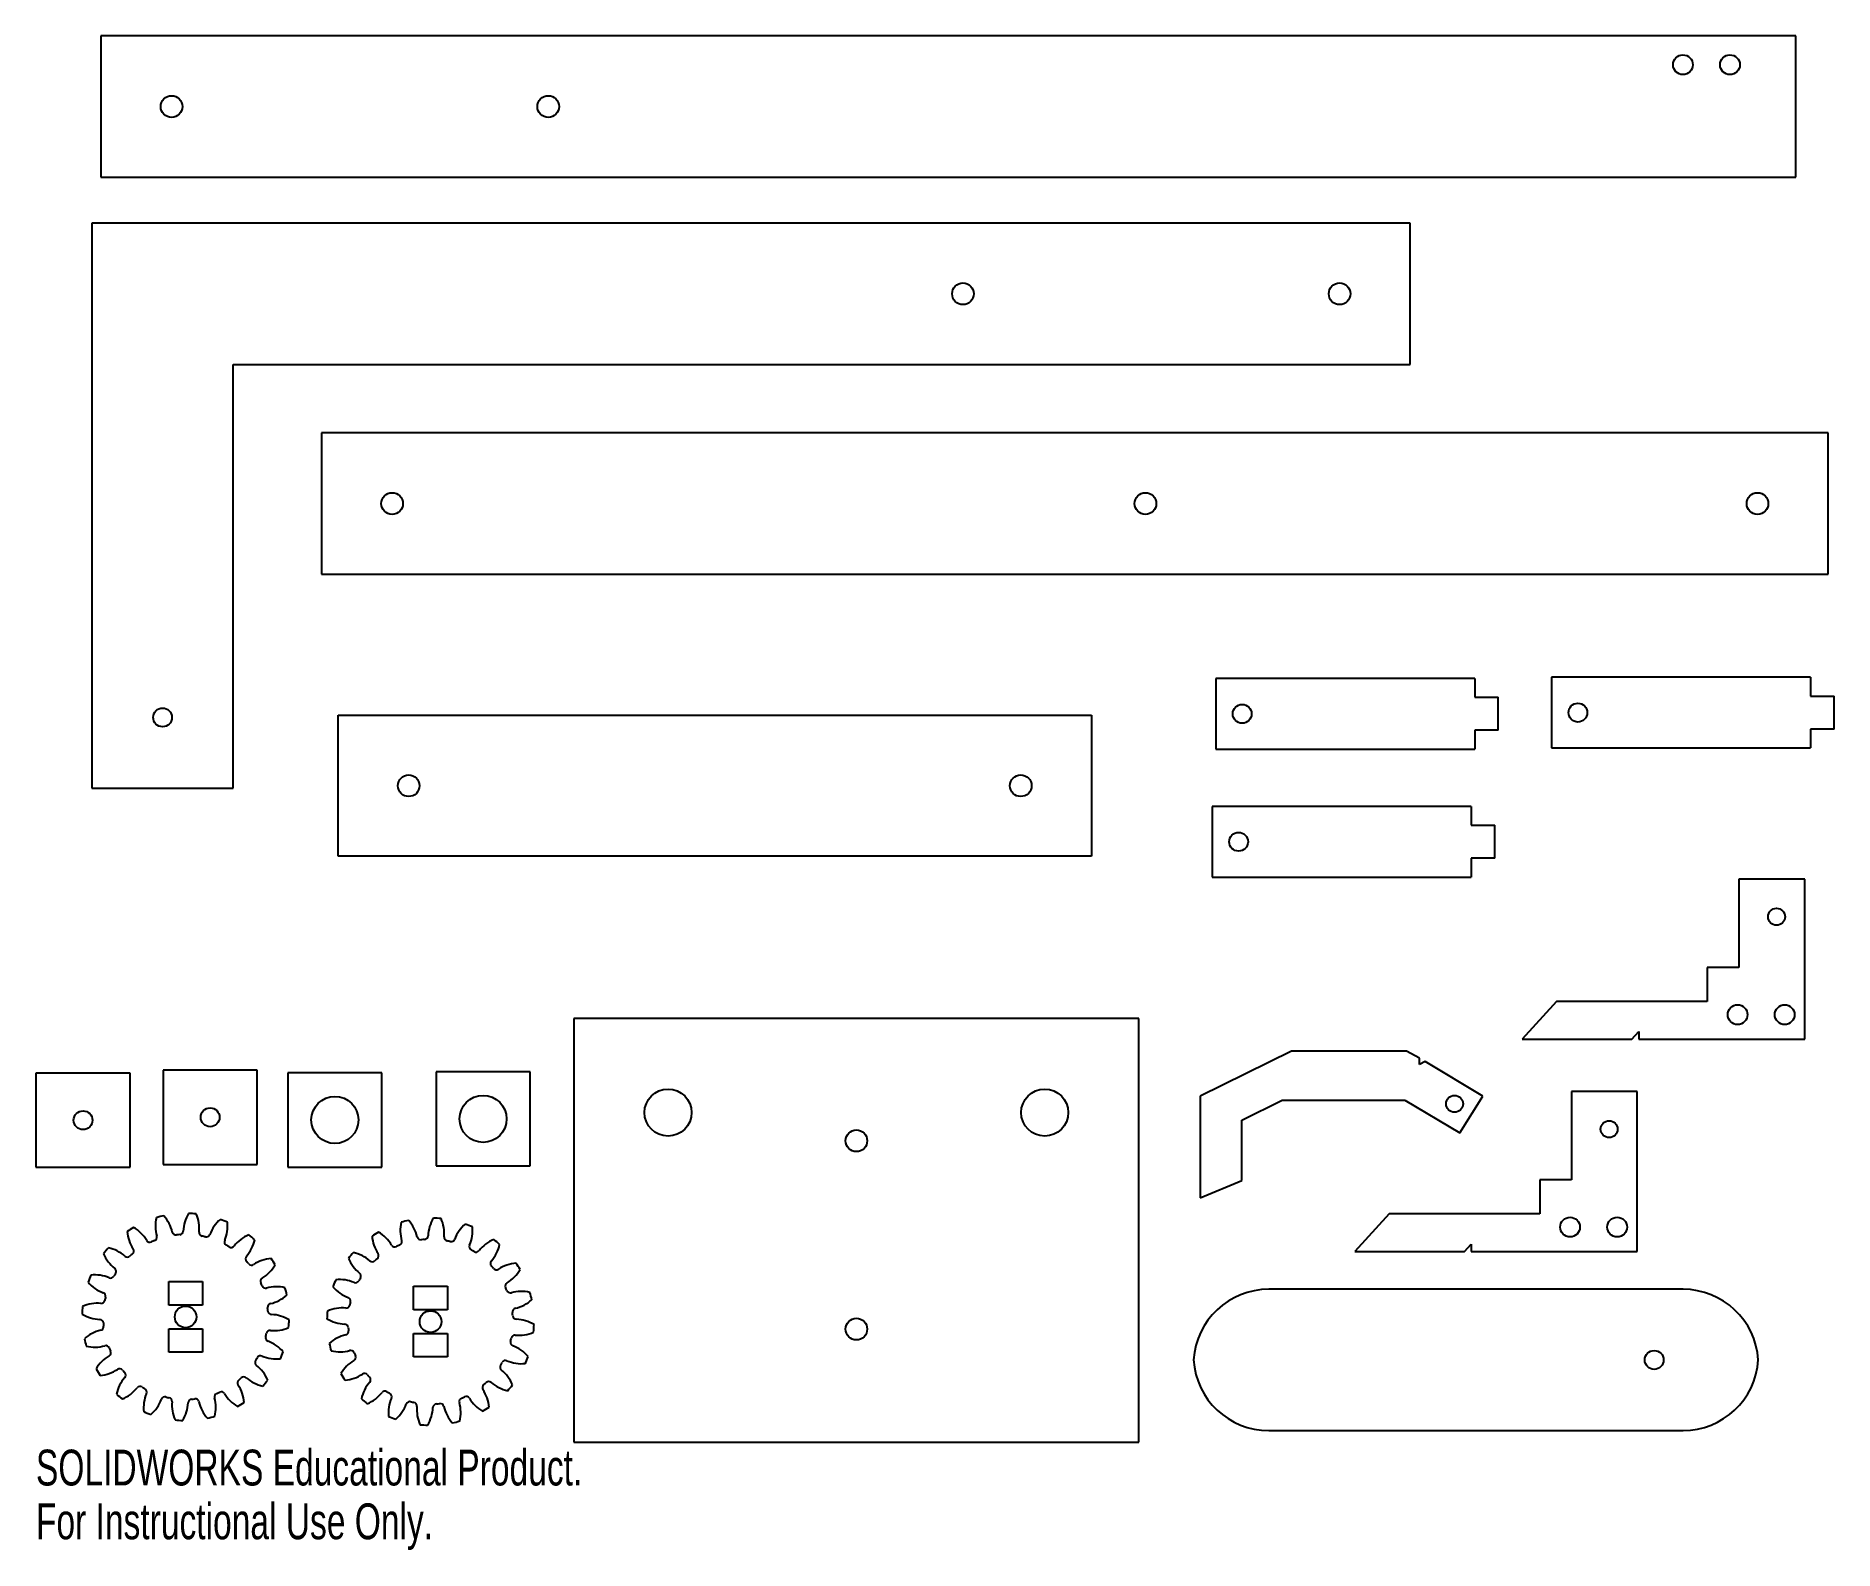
# Model space of a CAD drawing. Header units: inches. Extents: x 23.16 to 32.71, y -58.62 to -50.58.
import ezdxf

# ---------------------------------------------------------------- set-up
doc = ezdxf.new("R2010")
doc.units = ezdxf.units.IN
doc.header["$MEASUREMENT"] = 0
doc.styles.add('SLDTEXTSTYLE0', font='TXT', dxfattribs={"width": 0.7})

msp = doc.modelspace()

# ---------------------------------------------------------------- linework, layer by layer
at = {"color": 7, "linetype": 'Continuous', "lineweight": 25}
for p, q in [((23.5043, -50.5801), (23.5043, -51.3301)), ((32.5043, -50.5801), (23.5043, -50.5801)), ((32.5043, -51.3301), (32.5043, -50.5801)), ((23.5043, -51.3301), (32.5043, -51.3301)), ((23.4565, -51.574), (23.4565, -54.574)), ((30.4565, -51.574), (23.4565, -51.574)), ((30.4565, -52.324), (30.4565, -51.574)), ((24.2065, -52.324), (30.4565, -52.324)), ((24.2065, -54.574), (24.2065, -52.324)), ((24.6754, -52.6884), (24.6754, -53.4384)), ((32.6754, -52.6884), (24.6754, -52.6884)), ((32.6754, -53.4384), (32.6754, -52.6884)), ((24.6754, -53.4384), (32.6754, -53.4384)), ((30.7991, -53.9923), (29.4241, -53.9923)), ((29.4241, -53.9923), (29.4241, -54.3673)), ((30.7991, -53.9923), (30.7991, -54.0923)), ((31.2068, -53.986), (31.2068, -54.361)), ((32.5818, -53.986), (31.2068, -53.986)), ((32.5818, -53.986), (32.5818, -54.086)), ((30.7991, -54.0923), (30.9241, -54.0923)), ((30.9241, -54.2673), (30.9241, -54.0923)), ((32.5818, -54.086), (32.7068, -54.086)), ((32.7068, -54.261), (32.7068, -54.086)), ((24.7633, -54.9366), (24.7633, -54.1866)), ((24.7633, -54.1866), (28.7633, -54.1866)), ((28.7633, -54.1866), (28.7633, -54.9366)), ((30.9241, -54.2673), (30.7991, -54.2673)), ((30.7991, -54.2673), (30.7991, -54.3673)), ((32.5818, -54.261), (32.5818, -54.361)), ((32.7068, -54.261), (32.5818, -54.261)), ((29.4241, -54.3673), (30.7991, -54.3673)), ((31.2068, -54.361), (32.5818, -54.361)), ((23.4565, -54.574), (24.2065, -54.574)), ((29.4054, -54.6718), (29.4054, -55.0468)), ((30.7804, -54.6718), (29.4054, -54.6718)), ((30.7804, -54.6718), (30.7804, -54.7718)), ((30.7804, -54.7718), (30.9054, -54.7718)), ((30.9054, -54.9468), (30.9054, -54.7718)), ((28.7633, -54.9366), (24.7633, -54.9366)), ((30.9054, -54.9468), (30.7804, -54.9468)), ((30.7804, -54.9468), (30.7804, -55.0468)), ((29.4054, -55.0468), (30.7804, -55.0468)), ((32.2017, -55.0574), (32.2017, -55.5266)), ((32.5517, -55.0574), (32.2017, -55.0574)), ((32.5517, -55.9074), (32.5517, -55.0574)), ((32.0333, -55.5266), (32.0333, -55.7074)), ((32.2017, -55.5266), (32.0333, -55.5266)), ((31.2333, -55.7074), (31.0517, -55.9074)), ((32.0333, -55.7074), (31.2333, -55.7074)), ((29.0156, -55.7973), (26.0156, -55.7973)), ((26.0156, -55.7973), (26.0156, -58.0473)), ((29.0156, -58.0473), (29.0156, -55.7973)), ((31.0517, -55.9074), (31.6333, -55.9074)), ((31.6333, -55.9074), (31.6698, -55.8672)), ((31.6698, -55.8672), (31.6698, -55.9074)), ((31.6698, -55.9074), (32.5517, -55.9074)), ((29.8259, -55.971), (29.3419, -56.2105)), ((30.4371, -55.971), (29.8259, -55.971)), ((30.5065, -56.0085), (30.4371, -55.971)), ((30.5065, -56.0428), (30.5065, -56.0085)), ((30.5361, -56.0257), (30.5065, -56.0428)), ((30.8419, -56.2099), (30.5361, -56.0257)), ((23.1592, -56.0882), (23.1592, -56.5882)), ((23.6592, -56.0882), (23.1592, -56.0882)), ((23.6592, -56.5882), (23.6592, -56.0882)), ((23.834, -56.0725), (23.834, -56.5725)), ((24.334, -56.0725), (23.834, -56.0725)), ((24.334, -56.5725), (24.334, -56.0725)), ((24.4964, -56.0866), (24.4964, -56.5866)), ((24.9964, -56.0866), (24.4964, -56.0866)), ((24.9964, -56.5866), (24.9964, -56.0866)), ((25.2834, -56.0809), (25.2834, -56.5809)), ((25.7834, -56.0809), (25.2834, -56.0809)), ((25.7834, -56.5809), (25.7834, -56.0809)), ((29.3419, -56.2105), (29.3419, -56.7505)), ((29.5621, -56.3386), (29.7772, -56.2321)), ((29.7772, -56.2321), (30.4272, -56.2321)), ((30.4272, -56.2321), (30.72, -56.4049)), ((30.72, -56.4049), (30.8419, -56.2099)), ((31.3123, -56.1856), (31.3123, -56.6549)), ((31.6623, -56.1856), (31.3123, -56.1856)), ((31.6623, -57.0356), (31.6623, -56.1856)), ((29.5621, -56.6586), (29.5621, -56.3386)), ((23.1592, -56.5882), (23.6592, -56.5882)), ((23.834, -56.5725), (24.334, -56.5725)), ((24.4964, -56.5866), (24.9964, -56.5866)), ((25.2834, -56.5809), (25.7834, -56.5809)), ((29.3419, -56.7505), (29.5621, -56.6586)), ((31.3123, -56.6549), (31.1439, -56.6549)), ((31.1439, -56.6549), (31.1439, -56.8356)), ((30.3439, -56.8356), (30.1623, -57.0356)), ((31.1439, -56.8356), (30.3439, -56.8356)), ((30.7439, -57.0356), (30.7804, -56.9955)), ((30.7804, -56.9955), (30.7804, -57.0356)), ((30.1623, -57.0356), (30.7439, -57.0356)), ((30.7804, -57.0356), (31.6623, -57.0356)), ((23.8639, -57.1952), (24.0439, -57.1952)), ((23.8639, -57.3202), (23.8639, -57.1952)), ((24.0439, -57.1952), (24.0439, -57.3202)), ((25.1643, -57.2202), (25.3443, -57.2202)), ((25.1643, -57.3452), (25.1643, -57.2202)), ((25.3443, -57.2202), (25.3443, -57.3452)), ((31.9051, -57.236), (29.7051, -57.236)), ((24.0439, -57.3202), (23.8639, -57.3202)), ((25.3443, -57.3452), (25.1643, -57.3452)), ((23.8639, -57.5702), (23.8639, -57.4452)), ((23.8639, -57.4452), (24.0439, -57.4452)), ((24.0439, -57.4452), (24.0439, -57.5702)), ((25.1643, -57.5952), (25.1643, -57.4702)), ((25.1643, -57.4702), (25.3443, -57.4702)), ((25.3443, -57.4702), (25.3443, -57.5952)), ((24.0439, -57.5702), (23.8639, -57.5702)), ((25.3443, -57.5952), (25.1643, -57.5952)), ((26.0156, -58.0473), (29.0156, -58.0473)), ((29.7051, -57.986), (31.9051, -57.986))]:
    msp.add_line(p, q, dxfattribs=at)
for centre, radius in [((31.9043, -50.733), 0.0525), ((32.1543, -50.733), 0.0525), ((23.8793, -50.9551), 0.0575), ((25.8793, -50.9551), 0.0575), ((28.0815, -51.949), 0.0575), ((30.0815, -51.949), 0.0575), ((25.0504, -53.0634), 0.0575), ((29.0504, -53.0634), 0.0575), ((32.3004, -53.0634), 0.0575), ((29.5641, -54.1798), 0.05), ((31.3468, -54.1735), 0.05), ((23.8315, -54.199), 0.05), ((25.1383, -54.5616), 0.0575), ((28.3883, -54.5616), 0.0575), ((29.5454, -54.8593), 0.05), ((32.4017, -55.2574), 0.045), ((32.1947, -55.7775), 0.0525), ((32.4447, -55.7775), 0.0525), ((24.7464, -56.3366), 0.125), ((25.5334, -56.3309), 0.125), ((26.5156, -56.2973), 0.125), ((28.5156, -56.2973), 0.125), ((30.6919, -56.251), 0.045), ((23.4092, -56.3382), 0.05), ((24.084, -56.3225), 0.05), ((27.5156, -56.4473), 0.0575), ((31.5123, -56.3856), 0.045), ((31.3053, -56.9057), 0.0525), ((31.5553, -56.9057), 0.0525), ((23.9539, -57.3827), 0.0575), ((25.2543, -57.4077), 0.0575), ((27.5156, -57.4473), 0.0575), ((31.752, -57.611), 0.05)]:
    msp.add_circle(centre, radius, dxfattribs=at)
for centre, radius, start, end in [((23.9919, -56.9001), 0.1984, 166.87298, 195.50712), ((23.9539, -57.3827), 0.55, 102.15376, 106.39386), ((23.6899, -56.977), 0.1984, 13.04051, 41.67464), ((24.1391, -56.9355), 0.1984, 148.87298, 177.50712), ((23.9539, -57.3827), 0.55, 84.15376, 88.39386), ((23.8282, -56.9152), 0.1984, 355.04051, 23.67464), ((24.2683, -57.0146), 0.1984, 130.87298, 159.50712), ((23.9539, -57.3827), 0.55, 66.15376, 70.39386), ((23.9788, -56.8993), 0.1984, 337.04051, 5.67464), ((25.2922, -56.9251), 0.1984, 166.87298, 195.50712), ((25.2543, -57.4077), 0.55, 102.15376, 106.39386), ((24.9903, -57.0019), 0.1984, 13.04051, 41.67464), ((25.4395, -56.9604), 0.1984, 148.87298, 177.50712), ((25.2543, -57.4077), 0.55, 84.15376, 88.39386), ((25.1286, -56.9402), 0.1984, 355.04051, 23.67464), ((25.5686, -57.0396), 0.1984, 130.87298, 159.50712), ((25.2543, -57.4077), 0.55, 66.15376, 70.39386), ((23.9539, -57.3827), 0.55, 120.15376, 124.39386), ((23.8409, -56.912), 0.1984, 184.87298, 213.50712), ((23.5774, -57.0784), 0.1984, 31.04051, 59.67464), ((23.7645, -56.9658), 0.0199, 211.04051, 294.43467), ((23.9539, -57.3827), 0.438, 112.11295, 114.43467), ((23.7815, -56.9585), 0.0199, 292.11295, 15.50712), ((23.9026, -56.9277), 0.0199, 193.04051, 276.43467), ((23.9539, -57.3827), 0.438, 94.11295, 96.43467), ((23.921, -56.926), 0.0199, 274.11295, 357.50712), ((24.0457, -56.9341), 0.0199, 175.04051, 258.43467), ((23.9539, -57.3827), 0.438, 76.11295, 78.43467), ((24.0638, -56.9382), 0.0199, 256.11295, 339.50712), ((24.1798, -56.9844), 0.0199, 157.04051, 240.43467), ((24.3666, -57.1298), 0.1984, 112.87298, 141.50712), ((24.127, -56.9307), 0.1984, 319.04051, 347.67464), ((23.9539, -57.3827), 0.55, 48.15376, 52.39386), ((25.2543, -57.4077), 0.55, 120.15376, 124.39386), ((25.1413, -56.937), 0.1984, 184.87298, 213.50712), ((24.8778, -57.1033), 0.1984, 31.04051, 59.67464), ((25.0819, -56.9835), 0.0199, 292.11295, 15.50712), ((25.2029, -56.9527), 0.0199, 193.04051, 276.43467), ((25.2543, -57.4077), 0.438, 94.11295, 96.43467), ((25.2214, -56.9509), 0.0199, 274.11295, 357.50712), ((25.3461, -56.9591), 0.0199, 175.04051, 258.43467), ((25.2543, -57.4077), 0.438, 76.11295, 78.43467), ((25.3642, -56.9632), 0.0199, 256.11295, 339.50712), ((25.2792, -56.9242), 0.1984, 337.04051, 5.67464), ((25.667, -57.1547), 0.1984, 112.87298, 141.50712), ((25.4274, -56.9556), 0.1984, 319.04051, 347.67464), ((25.2543, -57.4077), 0.55, 48.15376, 52.39386), ((23.9539, -57.3827), 0.55, 138.15376, 142.39386), ((23.7009, -56.97), 0.1984, 202.87298, 231.50712), ((23.5018, -57.2096), 0.1984, 49.04051, 77.67464), ((23.6449, -57.0448), 0.0199, 229.04051, 312.43467), ((23.9539, -57.3827), 0.438, 130.11295, 132.43467), ((23.6588, -57.0325), 0.0199, 310.11295, 33.50712), ((23.9539, -57.3827), 0.438, 58.11295, 60.43467), ((24.1958, -56.9939), 0.0199, 238.11295, 321.50712), ((24.2918, -57.0738), 0.0199, 139.04051, 222.43467), ((23.9539, -57.3827), 0.438, 40.11295, 42.43467), ((24.4246, -57.2697), 0.1984, 94.87298, 123.50712), ((23.9539, -57.3827), 0.55, 30.15376, 34.39386), ((25.2543, -57.4077), 0.55, 138.15376, 142.39386), ((25.0013, -56.9949), 0.1984, 202.87298, 231.50712), ((24.8022, -57.2346), 0.1984, 49.04051, 77.67464), ((24.9453, -57.0697), 0.0199, 229.04051, 312.43467), ((25.2543, -57.4077), 0.438, 130.11295, 132.43467), ((24.9592, -57.0575), 0.0199, 310.11295, 33.50712), ((25.0648, -56.9908), 0.0199, 211.04051, 294.43467), ((25.2543, -57.4077), 0.438, 112.11295, 114.43467), ((25.4802, -57.0094), 0.0199, 157.04051, 240.43467), ((25.2543, -57.4077), 0.438, 58.11295, 60.43467), ((25.4961, -57.0189), 0.0199, 238.11295, 321.50712), ((25.5922, -57.0987), 0.0199, 139.04051, 222.43467), ((23.9539, -57.3827), 0.55, 156.15376, 160.39386), ((23.4704, -57.3578), 0.1984, 67.04051, 95.67464), ((23.5556, -57.1568), 0.0199, 247.04051, 330.43467), ((23.9539, -57.3827), 0.438, 148.11295, 150.43467), ((23.5651, -57.1408), 0.0199, 328.11295, 51.50712), ((24.3041, -57.0877), 0.0199, 220.11295, 303.50712), ((24.3708, -57.1933), 0.0199, 121.04051, 204.43467), ((24.2582, -57.0063), 0.1984, 301.04051, 329.67464), ((25.2543, -57.4077), 0.55, 156.15376, 160.39386), ((24.7708, -57.3827), 0.1984, 67.04051, 95.67464), ((25.2543, -57.4077), 0.438, 148.11295, 150.43467), ((24.8655, -57.1658), 0.0199, 328.11295, 51.50712), ((25.2543, -57.4077), 0.438, 40.11295, 42.43467), ((25.6045, -57.1126), 0.0199, 220.11295, 303.50712), ((25.725, -57.2947), 0.1984, 94.87298, 123.50712), ((25.5586, -57.0312), 0.1984, 301.04051, 329.67464), ((25.2543, -57.4077), 0.55, 30.15376, 34.39386), ((23.5858, -57.0683), 0.1984, 220.87298, 249.50712), ((23.5094, -57.2728), 0.0199, 346.11295, 69.50712), ((23.9539, -57.3827), 0.438, 166.11295, 168.43467), ((23.9539, -57.3827), 0.438, 22.11295, 24.43467), ((24.3781, -57.2104), 0.0199, 202.11295, 285.50712), ((24.4365, -57.4207), 0.1984, 76.87298, 105.50712), ((24.3596, -57.1187), 0.1984, 283.04051, 311.67464), ((23.9539, -57.3827), 0.55, 12.15376, 16.39386), ((24.8862, -57.0933), 0.1984, 220.87298, 249.50712), ((24.8097, -57.2978), 0.0199, 346.11295, 69.50712), ((24.856, -57.1817), 0.0199, 247.04051, 330.43467), ((25.6711, -57.2183), 0.0199, 121.04051, 204.43467), ((25.2543, -57.4077), 0.438, 22.11295, 24.43467), ((25.6785, -57.2353), 0.0199, 202.11295, 285.50712), ((25.7368, -57.4456), 0.1984, 76.87298, 105.50712), ((25.2543, -57.4077), 0.55, 12.15376, 16.39386), ((29.7051, -57.636), 0.4, 90, 176.41668), ((31.9051, -57.636), 0.4, 3.58332, 90), ((23.9539, -57.3827), 0.55, 174.15376, 178.39386), ((23.5066, -57.1975), 0.1984, 238.87298, 267.50712), ((23.4864, -57.5084), 0.1984, 85.04051, 113.67464), ((23.5053, -57.2909), 0.0199, 265.04051, 348.43467), ((24.4089, -57.3314), 0.0199, 103.04051, 186.43467), ((23.9539, -57.3827), 0.438, 4.11295, 6.43467), ((24.4106, -57.3499), 0.0199, 184.11295, 267.50712), ((24.4011, -57.568), 0.1984, 58.87298, 87.50712), ((25.2543, -57.4077), 0.55, 174.15376, 178.39386), ((24.7868, -57.5333), 0.1984, 85.04051, 113.67464), ((24.8057, -57.3159), 0.0199, 265.04051, 348.43467), ((25.2543, -57.4077), 0.438, 166.11295, 168.43467), ((25.7093, -57.3564), 0.0199, 103.04051, 186.43467), ((25.2543, -57.4077), 0.438, 4.11295, 6.43467), ((25.711, -57.3748), 0.0199, 184.11295, 267.50712), ((25.66, -57.1437), 0.1984, 283.04051, 311.67464), ((23.5481, -57.6467), 0.1984, 103.04051, 131.67464), ((23.4972, -57.4156), 0.0199, 4.11295, 87.50712), ((23.4989, -57.434), 0.0199, 283.04051, 6.43467), ((23.9539, -57.3827), 0.438, 184.11295, 186.43467), ((23.9539, -57.3827), 0.438, 346.11295, 348.43467), ((24.4025, -57.4745), 0.0199, 85.04051, 168.43467), ((24.4213, -57.257), 0.1984, 265.04051, 293.67464), ((23.9539, -57.3827), 0.55, 354.15376, 358.39386), ((24.807, -57.2224), 0.1984, 238.87298, 267.50712), ((24.7975, -57.4405), 0.0199, 4.11295, 87.50712), ((24.7992, -57.459), 0.0199, 283.04051, 6.43467), ((25.2543, -57.4077), 0.438, 184.11295, 186.43467), ((25.7217, -57.282), 0.1984, 265.04051, 293.67464), ((25.7015, -57.5929), 0.1984, 58.87298, 87.50712), ((25.2543, -57.4077), 0.55, 354.15376, 358.39386), ((23.9539, -57.3827), 0.55, 192.15376, 196.39386), ((23.4713, -57.3447), 0.1984, 256.87298, 285.50712), ((23.5297, -57.5551), 0.0199, 22.11295, 105.50712), ((23.537, -57.5721), 0.0199, 301.04051, 24.43467), ((23.9539, -57.3827), 0.438, 202.11295, 204.43467), ((24.3984, -57.4926), 0.0199, 166.11295, 249.50712), ((24.322, -57.6971), 0.1984, 40.87298, 69.50712), ((23.9539, -57.3827), 0.55, 336.15376, 340.39386), ((24.8485, -57.6717), 0.1984, 103.04051, 131.67464), ((25.2543, -57.4077), 0.55, 192.15376, 196.39386), ((24.7717, -57.3697), 0.1984, 256.87298, 285.50712), ((24.83, -57.58), 0.0199, 22.11295, 105.50712), ((25.6988, -57.5176), 0.0199, 166.11295, 249.50712), ((25.2543, -57.4077), 0.438, 346.11295, 348.43467), ((25.7029, -57.4995), 0.0199, 85.04051, 168.43467), ((25.6224, -57.7221), 0.1984, 40.87298, 69.50712), ((23.6495, -57.7592), 0.1984, 121.04051, 149.67464), ((23.9539, -57.3827), 0.55, 210.15376, 214.39386), ((23.4832, -57.4957), 0.1984, 274.87298, 303.50712), ((23.6037, -57.6777), 0.0199, 40.11295, 123.50712), ((23.9539, -57.3827), 0.438, 220.11295, 222.43467), ((24.3427, -57.6246), 0.0199, 148.11295, 231.50712), ((23.9539, -57.3827), 0.438, 328.11295, 330.43467), ((24.2068, -57.7955), 0.1984, 22.87298, 51.50712), ((24.3522, -57.6087), 0.0199, 67.04051, 150.43467), ((24.4373, -57.4077), 0.1984, 247.04051, 275.67464), ((24.9499, -57.7841), 0.1984, 121.04051, 149.67464), ((24.8374, -57.5971), 0.0199, 301.04051, 24.43467), ((25.2543, -57.4077), 0.438, 202.11295, 204.43467), ((25.6431, -57.6496), 0.0199, 148.11295, 231.50712), ((25.2543, -57.4077), 0.438, 328.11295, 330.43467), ((25.5072, -57.8204), 0.1984, 22.87298, 51.50712), ((25.6525, -57.6336), 0.0199, 67.04051, 150.43467), ((25.7377, -57.4326), 0.1984, 247.04051, 275.67464), ((25.2543, -57.4077), 0.55, 336.15376, 340.39386), ((29.7051, -57.586), 0.4, 183.58332, 270), ((31.9051, -57.586), 0.4, 270, 356.41668), ((23.7808, -57.8348), 0.1984, 139.04051, 167.67464), ((23.5411, -57.6357), 0.1984, 292.87298, 321.50712), ((23.6159, -57.6917), 0.0199, 319.04051, 42.43467), ((23.712, -57.7715), 0.0199, 58.11295, 141.50712), ((23.9539, -57.3827), 0.438, 238.11295, 240.43467), ((24.2489, -57.7329), 0.0199, 130.11295, 213.50712), ((24.0669, -57.8534), 0.1984, 4.87298, 33.50712), ((23.9539, -57.3827), 0.438, 310.11295, 312.43467), ((24.2628, -57.7207), 0.0199, 49.04051, 132.43467), ((24.4059, -57.5558), 0.1984, 229.04051, 257.67464), ((23.9539, -57.3827), 0.55, 318.15376, 322.39386), ((25.2543, -57.4077), 0.55, 210.15376, 214.39386), ((24.7836, -57.5207), 0.1984, 274.87298, 303.50712), ((25.0812, -57.8597), 0.1984, 139.04051, 167.67464), ((24.9041, -57.7027), 0.0199, 40.11295, 123.50712), ((25.2543, -57.4077), 0.438, 220.11295, 222.43467), ((24.9163, -57.7166), 0.0199, 319.04051, 42.43467), ((25.5493, -57.7579), 0.0199, 130.11295, 213.50712), ((25.2543, -57.4077), 0.438, 310.11295, 312.43467), ((25.5632, -57.7456), 0.0199, 49.04051, 132.43467), ((25.7063, -57.5808), 0.1984, 229.04051, 257.67464), ((25.2543, -57.4077), 0.55, 318.15376, 322.39386), ((23.9539, -57.3827), 0.55, 228.15376, 232.39386), ((23.9289, -57.8662), 0.1984, 157.04051, 185.67464), ((23.7279, -57.781), 0.0199, 337.04051, 60.43467), ((23.6395, -57.7508), 0.1984, 310.87298, 339.50712), ((23.844, -57.8272), 0.0199, 76.11295, 159.50712), ((23.9539, -57.3827), 0.438, 256.11295, 258.43467), ((23.8621, -57.8313), 0.0199, 355.04051, 78.43467), ((24.0795, -57.8502), 0.1984, 175.04051, 203.67464), ((23.7686, -57.8299), 0.1984, 328.87298, 357.50712), ((23.9867, -57.8394), 0.0199, 94.11295, 177.50712), ((23.9539, -57.3827), 0.438, 274.11295, 276.43467), ((24.0052, -57.8377), 0.0199, 13.04051, 96.43467), ((24.2179, -57.7885), 0.1984, 193.04051, 221.67464), ((24.1262, -57.8069), 0.0199, 112.11295, 195.50712), ((23.9159, -57.8653), 0.1984, 346.87298, 15.50712), ((23.9539, -57.3827), 0.438, 292.11295, 294.43467), ((24.1433, -57.7996), 0.0199, 31.04051, 114.43467), ((24.3303, -57.687), 0.1984, 211.04051, 239.67464), ((23.9539, -57.3827), 0.55, 300.15376, 304.39386), ((25.2543, -57.4077), 0.55, 228.15376, 232.39386), ((24.8415, -57.6606), 0.1984, 292.87298, 321.50712), ((25.0124, -57.7965), 0.0199, 58.11295, 141.50712), ((25.2543, -57.4077), 0.438, 238.11295, 240.43467), ((25.2293, -57.8911), 0.1984, 157.04051, 185.67464), ((25.0283, -57.8059), 0.0199, 337.04051, 60.43467), ((24.9399, -57.7758), 0.1984, 310.87298, 339.50712), ((25.1444, -57.8522), 0.0199, 76.11295, 159.50712), ((25.2543, -57.4077), 0.438, 256.11295, 258.43467), ((25.1625, -57.8563), 0.0199, 355.04051, 78.43467), ((25.3799, -57.8751), 0.1984, 175.04051, 203.67464), ((25.2871, -57.8644), 0.0199, 94.11295, 177.50712), ((25.2543, -57.4077), 0.438, 274.11295, 276.43467), ((25.3056, -57.8627), 0.0199, 13.04051, 96.43467), ((25.5182, -57.8134), 0.1984, 193.04051, 221.67464), ((25.4266, -57.8319), 0.0199, 112.11295, 195.50712), ((25.2163, -57.8903), 0.1984, 346.87298, 15.50712), ((25.2543, -57.4077), 0.438, 292.11295, 294.43467), ((25.4437, -57.8246), 0.0199, 31.04051, 114.43467), ((25.6307, -57.712), 0.1984, 211.04051, 239.67464), ((25.3673, -57.8784), 0.1984, 4.87298, 33.50712), ((23.9539, -57.3827), 0.55, 246.15376, 250.39386), ((23.9539, -57.3827), 0.55, 264.15376, 268.39386), ((23.9539, -57.3827), 0.55, 282.15376, 286.39386), ((25.2543, -57.4077), 0.55, 246.15376, 250.39386), ((25.069, -57.8549), 0.1984, 328.87298, 357.50712), ((25.2543, -57.4077), 0.55, 282.15376, 286.39386), ((25.2543, -57.4077), 0.55, 300.15376, 304.39386), ((25.2543, -57.4077), 0.55, 264.15376, 268.39386)]:
    msp.add_arc(centre, radius, start, end, dxfattribs=at)

# ---------------------------------------------------------------- texts
at = {"color": 7, "linetype": 'Continuous', "char_height": 0.1903, "attachment_point": 1, "style": 'SLDTEXTSTYLE0'}
for s, insert in [('SOLIDWORKS Educational Product.', (23.1592, -58.0875)), ('For Instructional Use Only.', (23.1592, -58.3729))]:
    msp.add_mtext(s, dxfattribs=dict(at, insert=insert))

doc.saveas('drawing.dxf')
